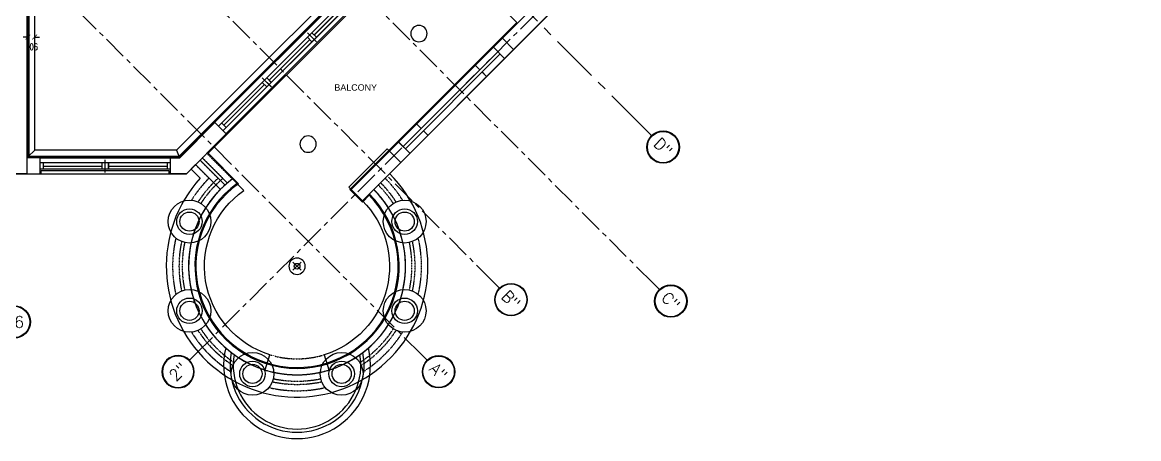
# Model space of a CAD drawing. Header units: millimetres. Extents: x 186805 to 449048, y 2167 to 51540.
# Drawn here: x 428805 to 446298, y 2234 to 8753 of the extents above; entities that cross this region are included whole.
import ezdxf
from ezdxf.enums import TextEntityAlignment as Align

# ---------------------------------------------------------------- set-up
doc = ezdxf.new("R2010")
doc.units = ezdxf.units.MM
for name, pattern in [('BC$0$XR-BAS2-BLOCK-B$1$CENTER', [2, 1.25, -0.25, 0.25, -0.25]), ('CENTER', [2, 1.25, -0.25, 0.25, -0.25]), ('HIDDEN2', [0.1875, 0.125, -0.0625])]:
    doc.linetypes.add(name, pattern=pattern)
doc.layers.get('0').update_dxf_attribs({"linetype": 'CONTINUOUS'})
doc.layers.get('Defpoints').update_dxf_attribs({"linetype": 'CONTINUOUS'})
for name, color, linetype, lineweight in [('0-60x60-C', 3, 'CONTINUOUS', 13), ('BC$0$A-FLOREDGE', 211, 'CONTINUOUS', 5), ('wall', 4, 'CONTINUOUS', 25)]:
    doc.layers.add(name, color=color, linetype=linetype, lineweight=lineweight)
for name, color, linetype in [('0-cornice-C', 3, 'CONTINUOUS'), ('0TG-grid', 9, 'CENTER'), ('0TG-text', 4, 'CONTINUOUS'), ('A-ABOV', 1, 'HIDDEN2'), ('A-ABOVE DOOR', 1, 'HIDDEN2'), ('A-BALC', 40, 'CONTINUOUS'), ('A-CONC-BLDG', 6, 'CONTINUOUS'), ('A-FLOREDGE', 211, 'CONTINUOUS'), ('A-FLORRAIL', 92, 'CONTINUOUS'), ('a-proj', 40, 'CONTINUOUS'), ('a-wall', 140, 'CONTINUOUS'), ('A-WIND', 4, 'CONTINUOUS'), ('ALAN', 6, 'CONTINUOUS'), ('BC$0$SHORE-AXE$0$A-SYMBOLS', 55, 'CONTINUOUS'), ('dimension', 7, 'CONTINUOUS'), ('E-ARMATUR', 2, 'CONTINUOUS'), ('MEP', 16, 'CONTINUOUS'), ('SHADOW LINE', 151, 'CONTINUOUS'), ('TC-FLOORING', 41, 'CONTINUOUS')]:
    doc.layers.add(name, color=color, linetype=linetype)
doc.styles.add('BC$0$SHORE-AXE$0$ROMAND', font='ROMAND')
doc.styles.add('BW.B$0$SAS', font='sanss___.ttf')
doc.styles.add('ROMANS_075', font='romans.shx', dxfattribs={"width": 0.75})
doc.dimstyles.new('ARCH_1-50B$0', dxfattribs={"dimscale": 1000, "dimtxt": 0.11, "dimasz": 0.075, "dimexe": 0.05, "dimexo": 0.05, "dimgap": 0.055, "dimtad": 0, "dimdec": 0, "dimrnd": 1, "dimzin": 12, "dimdsep": 46, "dimtxsty": 'ROMANS_075', "dimblk1": 'ARCHTICK', "dimblk2": 'ARCHTICK', "dimsah": 1, "dimcen": 0.07, "dimclrd": 9, "dimclre": 9, "dimadec": 0, "dimazin": 0, "dimtfac": 1, "dimtdec": 0, "dimtofl": 0, "dimtmove": 0, "dimatfit": 3, "dimldrblk": 'ARCHTICK', "dimfxl": 0.05, "dimtolj": 1, "dimtzin": 12, "dimarcsym": 0})

# ---------------------------------------------------------------- blocks, each defined once
blk = doc.blocks.new('A$C7C4A1575')
at = {"layer": 'A-ABOV', "color": 8}
for radius in [1700, 1450]:
    blk.add_arc((15913, 46598), radius, 72.8954, 107.1046, dxfattribs=at)
at = {"layer": 'A-ABOVE DOOR', "color": 8, "linetype": 'Continuous'}
for p, q in [((19940, 45150), (17900, 45150)), ((19940, 44900), (17900, 44900)), ((17029, 44526), (14172, 41669)), ((14349, 41493), (17206, 44349))]:
    blk.add_line(p, q, dxfattribs=at)
at = {"layer": 'A-BALC', "color": 8}
for radius, start, end in [(1150, 346.4543, 193.5457), (1050, 349.1091, 190.8909), (1000, 350.484, 189.516)]:
    blk.add_arc((15913, 48148), radius, start, end, dxfattribs=at)
at = {"layer": 'A-CONC-BLDG', "color": 8, "ltscale": 0.5}
for points in [[(14711, 45396), (14286, 44972), (14499, 44759), (15100, 45361), (14888, 45573, -0.56517), (15486, 47984), (15413, 48223, 0.56517)], [(16413, 48223), (16339, 47984, -0.623799), (16746, 45411), (16925, 45232, 0.614915)]]:
    blk.add_lwpolyline(points, format="xyb", close=True, dxfattribs=at)
at = {"layer": 'A-CONC-BLDG', "color": 8}
for points in [[(20395, 41750), (20145, 41750), (20145, 45150), (20395, 45150)], [(11812, 42497), (11988, 42320), (12696, 43027), (12519, 43204)]]:
    blk.add_lwpolyline(points, close=True, dxfattribs=at)
at = {"layer": 'A-FLORRAIL', "color": 8}
for p, q in [((14145, 44830), (14322, 44653)), ((13862, 44547), (13933, 44477)), ((13968, 44441), (14039, 44371))]:
    blk.add_line(p, q, dxfattribs=at)
for points in [[(17041, 45328), (17433, 44936)], [(17006, 45293), (17398, 44901)], [(12519, 43204), (14286, 44972)], [(12696, 43027), (14463, 44795)], [(12731, 43275), (14216, 44759)], [(12766, 43239), (14251, 44724)], [(13014, 43557), (12943, 43628)], [(13120, 43451), (13049, 43522)], [(12837, 43168), (12660, 43345)]]:
    blk.add_lwpolyline(points, dxfattribs=at)
at = {"layer": 'a-wall', "color": 8}
for p, q in [((17023, 44526), (17647, 45150)), ((17647, 45150), (17900, 45150)), ((17900, 44900), (17900, 45150)), ((21600, 45150), (19940, 45150)), ((19940, 45150), (19940, 44900)), ((17750, 44900), (17200, 44349)), ((17900, 44900), (17750, 44900)), ((19940, 44900), (20145, 44900)), ((17023, 44526), (17200, 44349))]:
    blk.add_line(p, q, dxfattribs=at)
at = {"layer": 'A-WIND', "color": 8}
for p, q in [((17900, 45080), (19940, 45080)), ((17900, 44980), (19940, 44980)), ((17950, 44980), (17950, 45080)), ((18870, 45030), (17950, 45030)), ((18870, 44980), (18870, 45080)), ((18920, 45130), (18920, 44930)), ((18970, 44980), (18970, 45080)), ((19890, 45030), (18970, 45030)), ((19890, 44980), (19890, 45080)), ((17069, 44473), (14205, 41609)), ((17140, 44402), (14276, 41539)), ((16422, 43755), (17058, 44392)), ((17094, 44356), (17023, 44427)), ((16316, 43791), (16457, 43649)), ((16457, 43720), (16387, 43791)), ((15715, 43048), (16351, 43685)), ((16387, 43649), (16316, 43720)), ((15609, 43084), (15750, 42942)), ((15750, 43013), (15680, 43084)), ((15008, 42341), (15644, 42978)), ((15680, 42942), (15609, 43013))]:
    blk.add_line(p, q, dxfattribs=at)
at = {"layer": 'ALAN', "color": 8}
blk.add_lwpolyline([(21620, 45150), (19920, 45150), (19920, 45100), (17920, 45100), (17920, 45150), (17647, 45150), (17504, 45007), (17115, 45396, 2.414214), (14711, 45396), (9407, 40093), (9443, 40057), (8029, 38643), (7993, 38678), (7074, 37759), (9443, 35390), (2725, 28673, 2.414214)], format="xyb", dxfattribs=at)
blk = doc.blocks.new('A$C32DD6ECA')
at = {"layer": '0-60x60-C', "color": 16, "xscale": 0.0418312498368323, "yscale": 0.0418312498368323, "zscale": 0.0418312498368323, "rotation": 180}
blk.add_blockref('A$C7C4A1575', (4397.08, 2202.64), dxfattribs=at)
blk = doc.blocks.new('TW CENTRE')
at = {"layer": 'A-FLOREDGE'}
for p, q in [((-64, 64), (64, -64)), ((64, 64), (-64, -64))]:
    blk.add_line(p, q, dxfattribs=at)
blk.add_circle((0, 0), 45, dxfattribs=at)
blk = doc.blocks.new('AP4')
at = {"layer": 'A-WIND'}
for p, q in [((-4015, -80), (35, -80)), ((-3950, -80), (-3950, -180)), ((-3050, -130), (-3950, -130)), ((-3050, -80), (-3050, -180)), ((-3000, -230), (-3000, -30)), ((-2950, -80), (-2950, -180)), ((-2050, -130), (-2950, -130)), ((-2050, -80), (-2050, -180)), ((-2000, -230), (-2000, -30)), ((-1950, -80), (-1950, -180)), ((-1050, -130), (-1950, -130)), ((-1050, -80), (-1050, -180)), ((-1000, -230), (-1000, -30)), ((-950, -80), (-950, -180)), ((-50, -130), (-950, -130)), ((-50, -80), (-50, -180)), ((-4015, -180), (35, -180))]:
    blk.add_line(p, q, dxfattribs=at)
blk = doc.blocks.new('W1')
at = {"layer": 'A-WIND'}
for p, q in [((-2020, 180), (20, 180)), ((-1970, 80), (-1970, 180)), ((-1050, 80), (-1050, 180)), ((-1000, 230), (-1000, 30)), ((-950, 80), (-950, 180)), ((-30, 80), (-30, 180)), ((-2020, 80), (20, 80)), ((-1050, 130), (-1970, 130)), ((-30, 130), (-950, 130))]:
    blk.add_line(p, q, dxfattribs=at)
blk = doc.blocks.new('BC$0$SHORE-AXE$0$A-SYM18')
at = {"color": 0, "linetype": 'ByBlock'}
blk.add_line((0, 266), (0, 0), dxfattribs=at)
for radius in [508, 500, 492]:
    blk.add_circle((0, 774), radius, dxfattribs=at)
at = {"color": 0, "linetype": 'ByBlock', "style": 'BC$0$SHORE-AXE$0$ROMAND'}
blk.add_attdef('AXE_NUMBER', text='', height=360, dxfattribs=at).set_placement((0, 774), align=Align.MIDDLE)
blk = doc.blocks.new('f44')
at = {"layer": 'E-ARMATUR', "color": 16}
blk.add_circle((0, 0), 128, dxfattribs=at)
blk = doc.blocks.new('_ArchTick')
at = {"color": 0, "linetype": 'ByBlock', "const_width": 0.15}
blk.add_lwpolyline([(-0.5, -0.5), (0.5, 0.5)], dxfattribs=at)
blk = doc.blocks.new('*D108')
at = {"layer": 'Defpoints', "color": 0, "transparency": 16777216}
for p in [(-572737, -214374), (-572737, -214374), (-572631, -214374)]:
    blk.add_point(p, dxfattribs=at)
at = {"layer": 'dimension', "color": 9, "lineweight": -2, "transparency": 16777216}
for p, q in [((-572737, -214374), (-572812, -214374)), ((-572631, -214374), (-572556, -214374))]:
    blk.add_line(p, q, dxfattribs=at)
at = {"layer": 'dimension', "color": 9, "lineweight": -2, "transparency": 16777216, "xscale": 75, "yscale": 75, "zscale": 75}
blk.add_blockref('_ArchTick', (-572737, -214374), dxfattribs=at)
at = {"layer": 'dimension', "color": 9, "lineweight": -2, "transparency": 16777216, "xscale": 75, "yscale": 75, "zscale": 75, "rotation": 180}
blk.add_blockref('_ArchTick', (-572631, -214374), dxfattribs=at)
at = {"layer": 'dimension', "color": 0, "transparency": 16777216, "insert": (-572678, -214527), "char_height": 100, "attachment_point": 5, "style": 'ROMANS_075'}
blk.add_mtext('\\A1;106', dxfattribs=at)
blk = doc.blocks.new('*D237')
at = {"layer": '0TG-text', "color": 9, "lineweight": -2, "transparency": 16777216}
for p, q in [((-570500, -212080), (-569950, -211530)), ((-569986, -211566), (-569052, -212499)), ((-567833, -213719), (-568766, -212785)), ((-568347, -214233), (-567798, -213683))]:
    blk.add_line(p, q, dxfattribs=at)
at = {"layer": 'Defpoints', "color": 0, "transparency": 16777216}
for p in [(-570535, -212116), (-567833, -213719), (-568383, -214268)]:
    blk.add_point(p, dxfattribs=at)
at = {"layer": '0TG-text', "color": 9, "lineweight": -2, "transparency": 16777216, "xscale": 75, "yscale": 75, "zscale": 75}
for p, rotation in [((-569986, -211566), 134.9999999999996), ((-567833, -213719), 314.9999999999996)]:
    blk.add_blockref('_ArchTick', p, dxfattribs=dict(at, rotation=rotation))
at = {"layer": '0TG-text', "color": 0, "transparency": 16777216, "insert": (-568909, -212642), "char_height": 110, "attachment_point": 5, "rotation": 315, "style": 'ROMANS_075'}
blk.add_mtext('\\A1;3044', dxfattribs=at)
blk = doc.blocks.new('A$C35C014DB')
at = {"color": 9}
blk.add_lwpolyline([(7749.1, 8512.9), (8983.6, 7278.4), (8983.6, 3762.9), (11357, 3762.9), (15053.5, 7459.4), (14222.6, 8290.2), (14434.7, 8502.3), (13326.5, 9610.6), (13114.4, 9398.4), (12772.5, 9740.3), (12984.6, 9952.4), (12157.3, 10779.8), (11945.2, 10567.6), (11605.8, 10907), (11817.9, 11119.2), (9594.6, 13342.5), (9382.5, 13130.4), (8907.8, 13605), (8907.8, 15662.9)], dxfattribs=at)
at = {"layer": '0-cornice-C', "color": 1}
for p, q in [((9089.6, 3868.9), (8983.6, 3762.9)), ((11310.9, 3868.9), (11354.8, 3762.9))]:
    blk.add_line(p, q, dxfattribs=at)
blk.add_lwpolyline([(7899, 8512.9), (10874.5, 11488.5), (14903.5, 7459.4), (11310.9, 3868.9), (9089.6, 3868.9), (9089.6, 7322.3)], close=True, dxfattribs=at)
at = {"layer": '0TG-grid', "linetype": 'BC$0$XR-BAS2-BLOCK-B$1$CENTER', "ltscale": 600}
blk.add_line((18663.2, 4189), (9081.9, 13770.3), dxfattribs=at)
at = {"layer": '0TG-grid', "linetype": 'BC$0$XR-BAS2-BLOCK-B$1$CENTER', "ltscale": 300}
for p, q in [((16276.8, 1802.5), (5599.4, 12479.8)), ((18784.4, 1777.5), (8107.1, 12454.8)), ((15145.4, 671.1), (4468.1, 11348.5)), ((11609.8, 671.1), (22039.7, 11101))]:
    blk.add_line(p, q, dxfattribs=at)
at = {"layer": 'A-ABOV'}
for p, q in [((11965.3, 3426.9), (11680.6, 3711.7)), ((12038.5, 3424.4), (11715.9, 3747.1)), ((12188.6, 3415.8), (11786.6, 3817.8)), ((11822, 3428.9), (11609.8, 3641))]:
    blk.add_line(p, q, dxfattribs=at)
for points in [[(11546.3, 1018.1, 0.1143732), (12168.9, 395.4)], [(12760.5, 150.4, 0.1143732), (13641.1, 150.4)]]:
    blk.add_lwpolyline(points, format="xyb", dxfattribs=at)
for radius, start, end in [(1950, 135, 148.0495), (1850, 131.90142, 147.06873), (1800, 130.21981, 146.92443), (1700, 126.54348, 147.37674), (1850, 32.93127, 45), (1950, 31.9505, 45), (1700, 32.62326, 45), (1800, 33.07557, 45), (1950, 166.9505, 193.0495), (1950, 346.9505, 13.0495), (1850, 167.93127, 192.06873), (1800, 168.07557, 191.92443), (1700, 167.62326, 192.37674), (1700, 347.62326, 12.37674), (1800, 348.07557, 11.92443), (1850, 347.93127, 12.06873), (1800, 213.07557, 236.92443), (1700, 212.62326, 237.37674), (1700, 302.62326, 327.37674), (1800, 303.07557, 326.92443), (1950, 211.9505, 238.0495), (1850, 212.93127, 237.06873), (1850, 302.93127, 327.06873), (1950, 301.9505, 328.0495), (1700, 257.62326, 282.37674), (1850, 257.93127, 282.06873), (1800, 258.07557, 281.92443), (1950, 256.9505, 283.0495)]:
    blk.add_arc((13200.8, 2050), radius, start, end, dxfattribs=at)
at = {"layer": 'A-ABOVE DOOR', "linetype": 'Continuous'}
for p, q in [((14764.8, 7155.3), (11908.1, 4298.6)), ((12084.8, 4121.8), (14941.6, 6978.5)), ((9173.6, 3747.9), (11213.6, 3747.9)), ((9173.6, 3497.9), (11213.6, 3497.9))]:
    blk.add_line(p, q, dxfattribs=at)
at = {"layer": 'A-CONC-BLDG'}
for points in [[(8718.6, 6897.9), (8968.6, 6897.9), (8968.6, 3497.9), (8718.6, 3497.9)], [(17302.1, 6151.2), (17125.3, 6328), (16418.2, 5620.9), (16594.9, 5444.1)], [(14827.2, 3676.3), (14650.4, 3853.1), (14049.4, 3252.1), (14226.1, 3075.3)]]:
    blk.add_lwpolyline(points, close=True, dxfattribs=at)
for centre in [(11514.8, 2748.4), (14886.9, 2748.4), (11514.8, 1351.6), (14886.9, 1351.6), (12502.4, 363.9), (13899.2, 363.9)]:
    blk.add_circle(centre, 150, dxfattribs=at)
at = {"layer": 'A-FLORRAIL'}
for p, q in [((15145.4, 4206.7), (15074.7, 4277.4)), ((15251.4, 4100.6), (15180.7, 4171.3)), ((14968.6, 3817.8), (14791.8, 3994.5))]:
    blk.add_line(p, q, dxfattribs=at)
for points in [[(16418.2, 5620.9), (14650.4, 3853.1)], [(16594.9, 5444.1), (14827.2, 3676.3)], [(16276.8, 5479.5), (16453.5, 5302.7)], [(16347.5, 5408.8), (14862.5, 3923.8)], [(16382.8, 5373.4), (14897.9, 3888.5)], [(15993.9, 5196.6), (16064.6, 5125.9)], [(16100, 5090.6), (16170.7, 5019.8)]]:
    blk.add_lwpolyline(points, dxfattribs=at)
at = {"layer": 'a-proj'}
blk.add_line((11682.3, 3427.1), (11539.1, 3570.3), dxfattribs=at)
for centre, radius in [((11514.8, 2748.4), 335), ((14886.9, 2748.4), 335), ((11514.8, 2748.4), 200), ((14886.9, 2748.4), 200), ((11514.8, 1351.6), 335), ((14886.9, 1351.6), 335), ((11514.8, 1351.6), 200), ((14886.9, 1351.6), 200), ((12502.4, 363.9), 335), ((12502.4, 363.9), 200), ((13899.2, 363.9), 335), ((13899.2, 363.9), 200)]:
    blk.add_circle(centre, radius, dxfattribs=at)
for radius, start in [(2050, 137.79603), (1600, 126.0107)]:
    blk.add_arc((13200.8, 2050), radius, start, 45, dxfattribs=at)
at = {"layer": 'BC$0$A-FLOREDGE'}
for p, q in [((16418.2, 5620.9), (16276.8, 5479.5)), ((16276.8, 5479.5), (16453.5, 5302.7))]:
    blk.add_line(p, q, dxfattribs=at)
at = {"layer": 'SHADOW LINE'}
blk.add_lwpolyline([(7754, 8524.9), (8995.6, 7283.4), (8995.6, 3774.9), (11352.1, 3774.9), (15036.5, 7459.4), (14205.6, 8290.2), (14417.8, 8502.3), (13326.5, 9593.6), (13114.4, 9381.5), (12755.5, 9740.3), (12967.7, 9952.4), (12157.3, 10762.8), (11945.2, 10550.7), (11588.8, 10907), (11801, 11119.2), (9594.6, 13325.5), (9382.5, 13113.4), (8895.8, 13600)], dxfattribs=at)
at = {"layer": 'TC-FLOORING', "color": 254, "ltscale": 0.24}
for p in [(11807.8, 3817.8), (16644.4, 5868.4)]:
    blk.add_line(p, (15251.4, 7261.4), dxfattribs=at)
for points in [[(16644.4, 5868.4), (14028.2, 3252.1), (14226.1, 3054.1), (14332.2, 3160.1)], [(12283.2, 3342.4), (11807.8, 3817.8)]]:
    blk.add_lwpolyline(points, dxfattribs=at)
blk.add_arc((13200.8, 2050), 1585, 125.37538, 44.45776, dxfattribs=at)
at = {"layer": 'wall'}
for p, q in [((11363.3, 3747.9), (11913.9, 4298.6)), ((12090.7, 4121.8), (11913.9, 4298.6)), ((12090.7, 4121.8), (11466.8, 3497.9)), ((9173.6, 3747.9), (8968.6, 3747.9)), ((9173.6, 3497.9), (9173.6, 3747.9)), ((11213.6, 3747.9), (11363.3, 3747.9)), ((11213.6, 3747.9), (11213.6, 3497.9)), ((7513.6, 3497.9), (9173.6, 3497.9)), ((11466.8, 3497.9), (11213.6, 3497.9))]:
    blk.add_line(p, q, dxfattribs=at)
at = {"layer": 'A-FLOREDGE', "rotation": 180}
blk.add_blockref('TW CENTRE', (13200.8, 2050), dxfattribs=at)
at = {"layer": 'A-WIND'}
for name, p, rotation in [('AP4', (14756.5, 7141.2), 45.00000000007369), ('W1', (9193.6, 3747.9), 180)]:
    blk.add_blockref(name, p, dxfattribs=dict(at, rotation=rotation))
at = {"layer": 'BC$0$SHORE-AXE$0$A-SYMBOLS'}
ref = blk.add_blockref('BC$0$SHORE-AXE$0$A-SYM18', (18663.2, 4189), dxfattribs=dict(at, xscale=0.5000000000039431, yscale=0.5000000000039431, zscale=0.5000000000039431, rotation=224.9999999999998))
ref.add_attrib('AXE_NUMBER', 'D"', dxfattribs={"layer": '0', "color": 3, "linetype": 'ByBlock', "height": 180, "rotation": 315, "style": 'BC$0$SHORE-AXE$0$ROMAND'}).set_placement((18936.7, 3915.5), align=Align.MIDDLE)
ref = blk.add_blockref('BC$0$SHORE-AXE$0$A-SYM18', (16279.5, 1799.7), dxfattribs=dict(at, xscale=0.5000000000039431, yscale=0.5000000000039431, zscale=0.5000000000039431, rotation=224.9999999999998))
ref.add_attrib('AXE_NUMBER', 'B"', dxfattribs={"layer": '0', "color": 3, "linetype": 'ByBlock', "height": 180, "rotation": 315, "style": 'BC$0$SHORE-AXE$0$ROMAND'}).set_placement((16553, 1526.2), align=Align.MIDDLE)
ref = blk.add_blockref('BC$0$SHORE-AXE$0$A-SYM18', (18784.4, 1777.5), dxfattribs=dict(at, xscale=0.5000000000039431, yscale=0.5000000000039431, zscale=0.5000000000039431, rotation=224.9999999999998))
ref.add_attrib('AXE_NUMBER', 'C"', dxfattribs={"layer": '0', "color": 3, "linetype": 'ByBlock', "height": 180, "rotation": 315, "style": 'BC$0$SHORE-AXE$0$ROMAND'}).set_placement((19057.9, 1504), align=Align.MIDDLE)
ref = blk.add_blockref('BC$0$SHORE-AXE$0$A-SYM18', (8768.6, 1564.4), dxfattribs=dict(at, xscale=0.5, yscale=0.5, zscale=0.5, rotation=180))
ref.add_attrib('AXE_NUMBER', '26', dxfattribs={"layer": '0', "color": 3, "linetype": 'ByBlock', "height": 180, "style": 'BC$0$SHORE-AXE$0$ROMAND'}).set_placement((8768.6, 1177.6), align=Align.MIDDLE)
ref = blk.add_blockref('BC$0$SHORE-AXE$0$A-SYM18', (11609.8, 671.1), dxfattribs=dict(at, xscale=-0.5000000000039431, yscale=0.5, zscale=0.5, rotation=134.9999999999999))
ref.add_attrib('AXE_NUMBER', '2"', dxfattribs={"layer": '0', "color": 3, "linetype": 'ByBlock', "height": 180, "rotation": 45, "style": 'BC$0$SHORE-AXE$0$ROMAND'}).set_placement((11336.4, 397.7), align=Align.MIDDLE)
ref = blk.add_blockref('BC$0$SHORE-AXE$0$A-SYM18', (15145.4, 671.1), dxfattribs=dict(at, xscale=0.5000000000039431, yscale=0.5000000000039431, zscale=0.5000000000039431, rotation=224.9999999999998))
ref.add_attrib('AXE_NUMBER', 'A"', dxfattribs={"layer": '0', "color": 3, "linetype": 'ByBlock', "height": 180, "rotation": 315, "style": 'BC$0$SHORE-AXE$0$ROMAND'}).set_placement((15418.9, 397.7), align=Align.MIDDLE)
at = {"layer": 'MEP', "xscale": -1, "rotation": 180}
for p in [(15110, 5691.4), (13374, 3961.4), (13200.8, 2050)]:
    blk.add_blockref('f44', p, dxfattribs=at)
at = {"layer": '0TG-text', "style": 'BW.B$0$SAS'}
blk.add_text('BALCONY', height=100, dxfattribs=at).set_placement((13785.7, 4798.6))
at = {"layer": '0TG-text', "color": 2}
dim = blk.add_aligned_dim(p1=(11185, 7896.3), p2=(13337.7, 5743.6), distance=777.6, dimstyle='ARCH_1-50B$0', dxfattribs=at)
dim.commit()
dim.dimension.update_dxf_attribs({"geometry": '*D237', "text_midpoint": (12811.2, 7369.8), "insert": (581720.5, 220012)})
at = {"layer": 'dimension'}
dim = blk.add_linear_dim(base=(8983.6, 5638.4), p1=(9089.6, 5638.4), p2=(8983.6, 5638.4), dimstyle='ARCH_1-50B$0', override={"dimtxt": 0.1, "dimtmove": 2}, dxfattribs=at)
dim.commit()
dim.dimension.update_dxf_attribs({"geometry": '*D108', "text_midpoint": (9042.1, 5484.6), "dimtype": 128, "insert": (581720.5, 220012)})

msp = doc.modelspace()

# ---------------------------------------------------------------- block references
at = {"linetype": 'ByBlock'}
msp.add_blockref('A$C35C014DB', (419909.3, 2884.3), dxfattribs=at)
at = {"layer": '0-60x60-C', "color": 16, "xscale": 23.90557308239969, "yscale": 23.90557308239969, "zscale": 23.90557308239969}
msp.add_blockref('A$C32DD6ECA', (343908.2, -1123), dxfattribs=at)

doc.saveas('drawing.dxf')
